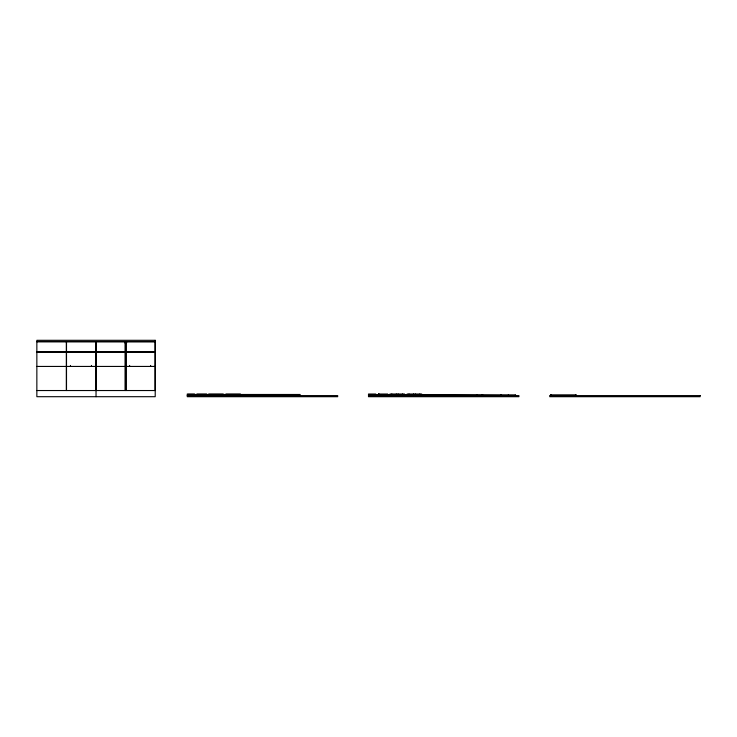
<?xml version="1.0" encoding="UTF-8"?>
<svg xmlns="http://www.w3.org/2000/svg" width="737" height="737" viewBox="0 0 737 737"><rect width="100%" height="100%" fill="white"/><g stroke="black" fill="none" stroke-linecap="round" stroke-linejoin="round"><path stroke-width="1.11" d="M36.914 341.719L155.148 341.719L155.148 390.536M124.479 342.705L126.755 342.705M36.914 351.945L155.148 351.945M36.914 352.074L155.148 352.074M36.914 366.436L155.148 366.436M36.85 390.536L155.212 390.536M194.522 394.028L187.262 394.028L187.262 396.699L337.675 396.699L337.675 395.594L187.262 395.594M196.926 394.028L206.618 394.028M208.718 394.028L223.274 394.028M225.918 394.028L240.474 394.028L240.474 395.594M369.117 395.225L395.189 395.225M395.806 395.225L421.886 395.225M422.504 395.225L448.575 395.225M449.192 395.225L515.522 395.225M368.5 395.594L518.912 395.594L518.912 396.699L368.5 396.699L368.5 394.028L375.759 394.028L375.759 395.594M576.426 395.594L576.058 394.857L550.723 394.857L550.355 395.594M575.8 394.857L575.781 395.474M575.661 394.857L575.708 395.474M575.569 394.857L575.459 395.474M551.331 394.857L551.331 395.474M551.304 394.857L551.276 395.474M551.092 395.474L551.018 394.857L550.981 395.474M515.522 395.594L515.522 394.857L515.154 395.225M514.785 395.225L449.192 394.857L449.192 395.594M508.373 394.857L508.373 395.594M501.28 394.857L501.28 395.465L501.197 394.857M501.022 394.857L500.985 395.465M482.671 394.857L482.671 395.594M482.053 394.857L482.053 395.594M476.857 394.857L476.857 395.465L476.765 394.857M476.581 394.857L476.544 395.465L476.517 394.857M448.575 395.594L448.575 394.857L422.504 394.857L422.504 395.594M421.886 395.594L421.886 394.857L395.806 394.857L395.806 395.594M421.711 395.594L421.711 394.028L407.156 394.028L407.156 395.594M419.832 394.028L419.832 395.594M415.336 394.028L415.373 395.594M413.494 394.028L413.494 395.594M409.035 394.028L409.035 395.594M404.512 395.594L404.512 394.028L389.956 394.028L389.956 395.594M402.632 394.028L402.632 395.594M398.173 394.028L398.137 395.594M396.294 394.028L396.294 395.594M395.189 395.594L395.189 394.857L369.117 394.857L369.117 395.594M391.835 394.028L391.835 395.594M387.699 395.594L387.699 394.028L378.505 394.028L378.505 395.594M378.929 394.028L378.929 395.594M378.818 394.028L378.818 395.594M300.134 395.594L300.134 394.479L240.953 394.479L240.953 395.594M293.418 394.479L293.418 395.594M245.578 394.479L245.578 395.594M240.336 395.594L240.336 394.479L187.88 394.479L187.88 395.594M192.504 394.479L192.504 395.594M150.643 365.451L150.643 366.436M129.629 365.451L129.629 366.436M126.174 342.705L126.174 390.536M125.677 341.719L125.677 390.536M125.06 342.705L125.06 390.536M96.086 341.719L96.086 390.536M96.031 341.59L96.031 396.699M91.471 365.451L91.471 366.436M70.448 365.451L70.448 366.436M66.505 341.719L66.505 390.536M66.376 341.719L66.376 390.536M155.212 340.301L36.85 340.301L36.85 396.699L155.212 396.699L155.212 340.301M155.212 341.526L36.85 341.526L155.212 341.59M700.15 395.594L549.738 395.594L549.738 396.699L700.15 396.699L700.15 395.594"/></g></svg>
